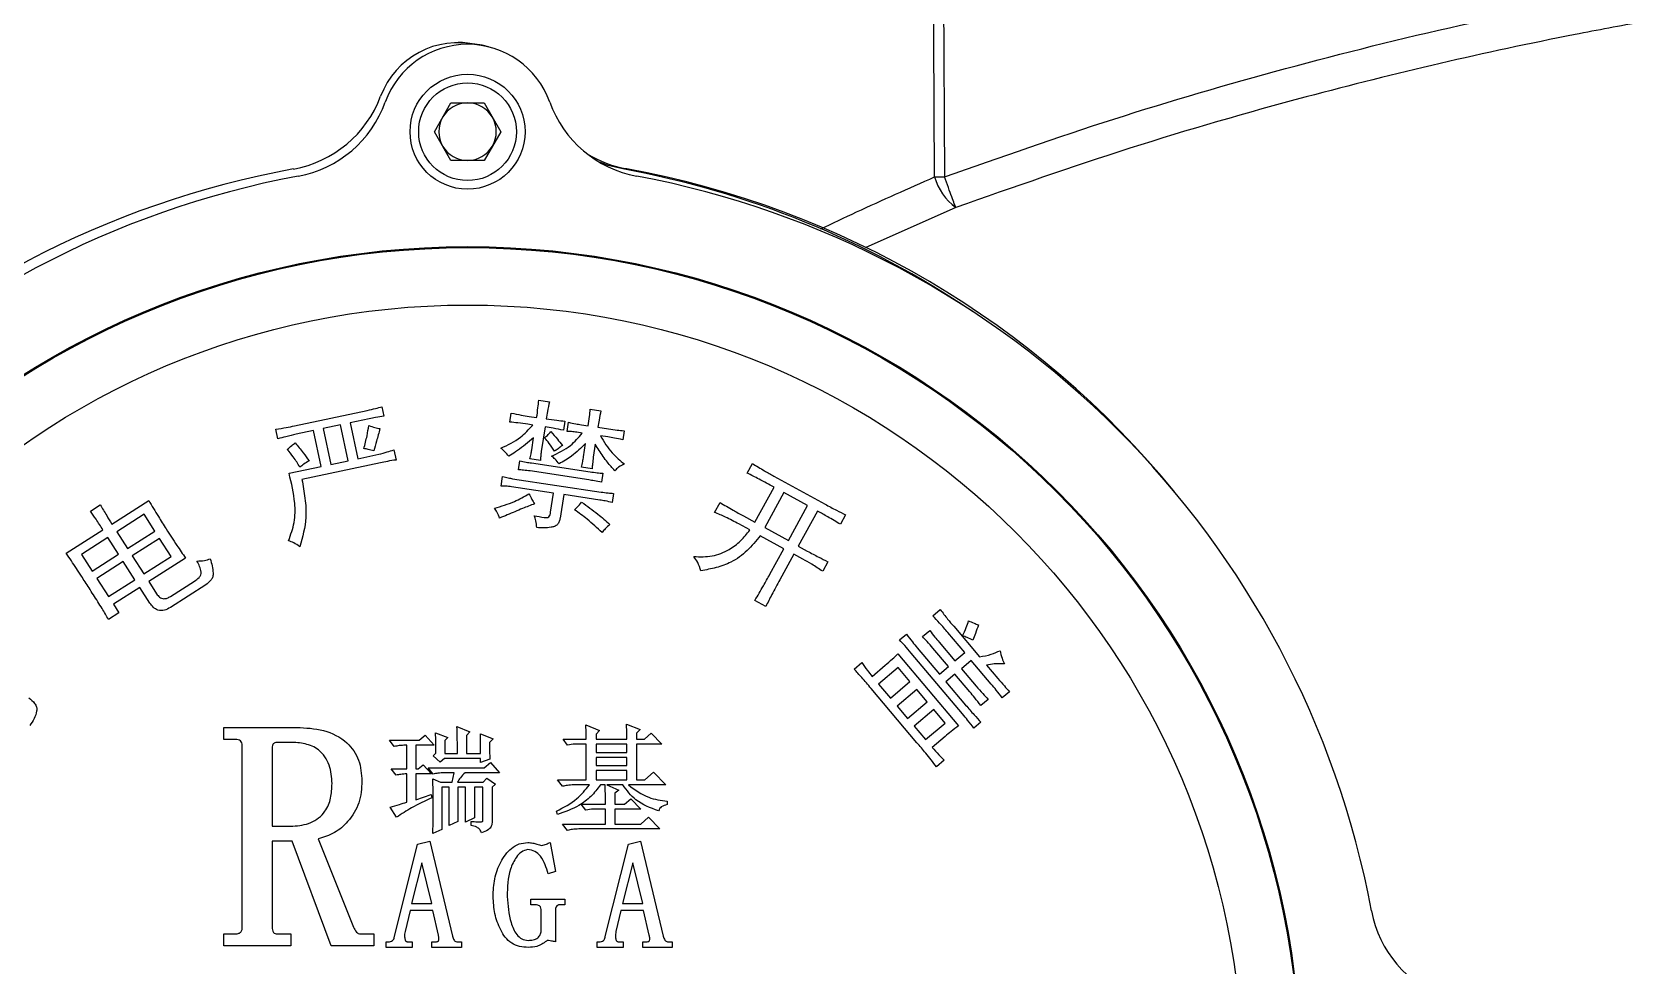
# Model space of a CAD drawing. Header units: millimetres. Extents: x 2055 to 5101, y 917 to 3070.
# Drawn here: x 4147.9 to 4288, y 2608.9 to 2690.1 of the extents above; entities that cross this region are included whole.
import ezdxf

# ---------------------------------------------------------------- set-up
doc = ezdxf.new("R2010")
doc.units = ezdxf.units.MM

msp = doc.modelspace()

# ---------------------------------------------------------------- linework, layer by layer
at = {"color": 7, "linetype": 'Continuous', "lineweight": 25}
for p, q in [((4226.866, 2756.157), (4227.243, 2677.503)), ((4185.312, 2689.183), (4184.942, 2689.183)), ((4182.872, 2681.437), (4184.316, 2683.937)), ((4184.316, 2683.937), (4187.202, 2683.937)), ((4187.202, 2683.937), (4188.646, 2681.437)), ((4184.316, 2678.937), (4182.872, 2681.437)), ((4188.646, 2681.437), (4187.202, 2678.937)), ((4187.202, 2678.937), (4184.316, 2678.937)), ((4199.624, 2678.192), (4199.254, 2678.192)), ((4226.386, 2677.503), (4227.243, 2677.503)), ((4228.227, 2674.842), (4220.339, 2671.346)), ((4191.95, 2658.071), (4192.877, 2657.931)), ((4170.702, 2655.85), (4177.039, 2657.198)), ((4177.196, 2656.464), (4175.543, 2656.112)), ((4178.316, 2657.515), (4178.491, 2656.689)), ((4189.434, 2656.176), (4189.554, 2656.964)), ((4191.122, 2656.678), (4191.772, 2656.581)), ((4194.234, 2656.255), (4194.114, 2655.467)), ((4196.433, 2657.298), (4197.36, 2657.158)), ((4169.26, 2654.727), (4169.085, 2655.554)), ((4172.374, 2655.438), (4170.86, 2655.116)), ((4173.038, 2652.315), (4172.374, 2655.438)), ((4174.717, 2655.935), (4173.201, 2655.613)), ((4173.201, 2655.613), (4173.864, 2652.49)), ((4175.38, 2652.813), (4174.717, 2655.935)), ((4175.543, 2656.112), (4176.207, 2652.989)), ((4191.505, 2654.821), (4190.637, 2654.096)), ((4191.434, 2655.921), (4191.016, 2655.983)), ((4191.344, 2653.753), (4191.505, 2654.821)), ((4192.499, 2655.76), (4192.177, 2653.627)), ((4194.433, 2655.372), (4194.553, 2656.16)), ((4195.738, 2655.223), (4195.274, 2655.292)), ((4195.658, 2655.945), (4196.259, 2655.853)), ((4197.095, 2655.727), (4198.022, 2655.588)), ((4197.963, 2654.885), (4197.313, 2654.984)), ((4199.373, 2655.431), (4199.254, 2654.642)), ((4176.207, 2652.989), (4178.044, 2653.379)), ((4179.354, 2653.754), (4179.539, 2652.88)), ((4195.852, 2653.166), (4196.029, 2654.325)), ((4196.871, 2654.244), (4196.701, 2653.131)), ((4170.238, 2651.721), (4173.038, 2652.315)), ((4178.2, 2652.645), (4171.357, 2651.191)), ((4173.864, 2652.49), (4175.38, 2652.813)), ((4190.181, 2652.033), (4190.301, 2652.821)), ((4192.106, 2652.833), (4191.179, 2652.974)), ((4191.314, 2652.62), (4196.412, 2651.849)), ((4196.594, 2652.105), (4195.667, 2652.246)), ((4210.09, 2651.743), (4210.543, 2652.566)), ((4188.686, 2650.6), (4188.812, 2651.435)), ((4189.685, 2651.255), (4197.381, 2650.09)), ((4196.306, 2651.154), (4191.209, 2651.925)), ((4197.531, 2651.728), (4197.412, 2650.939)), ((4212.414, 2651.483), (4216.858, 2649.039)), ((4154.832, 2647.312), (4158.026, 2649.354)), ((4193.243, 2650.005), (4189.58, 2650.56)), ((4192.99, 2648.337), (4193.243, 2650.005)), ((4194.123, 2649.874), (4193.815, 2647.834)), ((4197.275, 2649.395), (4194.123, 2649.874)), ((4198.453, 2649.976), (4198.334, 2649.188)), ((4207.247, 2648.322), (4207.722, 2649.187)), ((4210.744, 2647.471), (4212.417, 2650.518)), ((4213.282, 2650.043), (4211.608, 2646.997)), ((4215.339, 2648.911), (4213.282, 2650.043)), ((4152.949, 2648.439), (4153.815, 2648.991)), ((4157.627, 2648.155), (4155.262, 2646.642)), ((4158.559, 2646.696), (4157.627, 2648.155)), ((4209.756, 2648.014), (4210.744, 2647.471)), ((4213.665, 2645.865), (4215.339, 2648.911)), ((4216.203, 2648.437), (4214.53, 2645.39)), ((4218.65, 2648.109), (4218.198, 2647.286)), ((4150.852, 2644.767), (4154.044, 2646.808)), ((4155.262, 2646.642), (4156.194, 2645.183)), ((4156.194, 2645.183), (4158.559, 2646.696)), ((4210.317, 2646.794), (4209.371, 2647.314)), ((4211.608, 2646.997), (4213.665, 2645.865)), ((4154.474, 2646.138), (4152.188, 2644.675)), ((4155.406, 2644.679), (4154.474, 2646.138)), ((4158.963, 2646.065), (4156.598, 2644.552)), ((4159.971, 2644.488), (4158.963, 2646.065)), ((4213.28, 2645.165), (4211.224, 2646.297)), ((4212.059, 2642.944), (4213.28, 2645.165)), ((4214.53, 2645.39), (4215.311, 2644.961)), ((4152.188, 2644.675), (4153.12, 2643.216)), ((4153.12, 2643.216), (4155.406, 2644.679)), ((4155.809, 2644.048), (4153.524, 2642.586)), ((4156.818, 2642.471), (4155.809, 2644.048)), ((4156.598, 2644.552), (4157.606, 2642.975)), ((4157.606, 2642.975), (4159.971, 2644.488)), ((4161.229, 2644.346), (4158.036, 2642.305)), ((4214.145, 2644.69), (4212.923, 2642.469)), ((4214.926, 2644.261), (4214.145, 2644.69)), ((4217.104, 2644.028), (4216.652, 2643.205)), ((4153.524, 2642.586), (4154.532, 2641.009)), ((4154.532, 2641.009), (4156.818, 2642.471)), ((4158.036, 2642.305), (4158.715, 2641.241)), ((4159.919, 2641.012), (4162.007, 2642.346)), ((4157.248, 2641.801), (4154.962, 2640.338)), ((4158.13, 2640.421), (4157.248, 2641.801)), ((4162.988, 2642.029), (4159.913, 2640.063)), ((4155.44, 2639.59), (4154.534, 2639.011)), ((4154.962, 2640.338), (4155.44, 2639.59)), ((4211.698, 2640.142), (4210.752, 2640.662)), ((4226.24, 2639.327), (4226.879, 2639.867)), ((4225.329, 2637.523), (4225.968, 2638.064)), ((4228.045, 2638.417), (4230.296, 2635.754)), ((4223.326, 2637.23), (4223.929, 2637.74)), ((4226.774, 2637.04), (4228.155, 2635.406)), ((4229.007, 2636.126), (4227.538, 2637.866)), ((4219.384, 2634.69), (4220.058, 2635.26)), ((4223.19, 2636.019), (4228.473, 2629.767)), ((4228.823, 2630.795), (4224.35, 2636.088)), ((4224.883, 2636.539), (4226.805, 2634.265)), ((4227.586, 2634.926), (4226.237, 2636.523)), ((4228.155, 2635.406), (4229.007, 2636.126)), ((4229.579, 2635.451), (4228.726, 2634.73)), ((4231.32, 2633.39), (4229.579, 2635.451)), ((4220.947, 2634.063), (4222.083, 2635.024)), ((4223.223, 2634.829), (4221.518, 2633.387)), ((4224.244, 2633.621), (4223.223, 2634.829)), ((4226.805, 2634.265), (4227.586, 2634.926)), ((4228.158, 2634.25), (4227.377, 2633.59)), ((4229.447, 2632.723), (4228.158, 2634.25)), ((4228.726, 2634.73), (4230.016, 2633.203)), ((4230.896, 2635.043), (4231.889, 2633.87)), ((4224.852, 2628.289), (4220.858, 2633.014)), ((4221.518, 2633.387), (4222.539, 2632.179)), ((4222.539, 2632.179), (4224.244, 2633.621)), ((4224.843, 2632.91), (4223.138, 2631.469)), ((4225.744, 2631.845), (4224.843, 2632.91)), ((4227.377, 2633.59), (4229.087, 2631.566)), ((4232.913, 2632.729), (4232.273, 2632.188)), ((4223.138, 2631.469), (4224.039, 2630.403)), ((4224.039, 2630.403), (4225.744, 2631.845)), ((4226.313, 2631.171), (4224.608, 2629.729)), ((4227.306, 2629.998), (4226.313, 2631.171)), ((4231.041, 2632.06), (4230.402, 2631.519)), ((4164.548, 2629.621), (4170.92, 2629.621)), ((4164.548, 2628.58), (4164.548, 2629.621)), ((4184.837, 2629.703), (4185.959, 2629.234)), ((4196.05, 2629.855), (4197.251, 2629.344)), ((4199.584, 2629.895), (4200.784, 2629.426)), ((4224.608, 2629.729), (4225.601, 2628.556)), ((4225.601, 2628.556), (4227.306, 2629.998)), ((4230.412, 2630.067), (4229.809, 2629.558)), ((4165.455, 2628.58), (4164.548, 2628.58)), ((4170.347, 2628.32), (4169.192, 2628.32)), ((4178.961, 2628.503), (4181.557, 2628.503)), ((4179.389, 2627.955), (4178.961, 2628.503)), ((4181.557, 2628.503), (4182.071, 2628.941)), ((4182.071, 2628.941), (4182.862, 2628.073)), ((4182.971, 2629.138), (4184.053, 2628.747)), ((4184.053, 2628.747), (4183.775, 2628.472)), ((4183.775, 2628.472), (4183.775, 2627.352)), ((4185.959, 2629.234), (4185.68, 2628.929)), ((4185.68, 2628.929), (4185.68, 2627.352)), ((4186.901, 2627.352), (4186.901, 2629.059)), ((4186.901, 2629.059), (4187.983, 2628.626)), ((4187.983, 2628.626), (4187.666, 2628.313)), ((4194.446, 2628.09), (4194.064, 2628.599)), ((4194.064, 2628.599), (4196.09, 2628.599)), ((4194.939, 2628.169), (4194.446, 2628.09)), ((4196.09, 2628.169), (4194.939, 2628.169)), ((4196.09, 2625.051), (4196.09, 2628.169)), ((4197.251, 2629.344), (4196.934, 2629.039)), ((4196.934, 2629.039), (4196.934, 2628.599)), ((4196.934, 2628.599), (4199.623, 2628.599)), ((4196.934, 2628.169), (4196.934, 2627.448)), ((4199.623, 2628.169), (4196.934, 2628.169)), ((4199.623, 2627.448), (4199.623, 2628.169)), ((4200.784, 2629.426), (4200.467, 2629.117)), ((4200.467, 2629.117), (4200.467, 2628.599)), ((4200.467, 2628.599), (4201.148, 2628.599)), ((4202.651, 2628.169), (4200.467, 2628.169)), ((4200.467, 2628.169), (4200.467, 2625.051)), ((4201.148, 2628.599), (4201.737, 2629.116)), ((4201.737, 2629.116), (4202.651, 2628.169)), ((4227.306, 2628.844), (4226.169, 2627.882)), ((4166.166, 2612.28), (4166.166, 2627.962)), ((4168.769, 2627.726), (4168.769, 2621.032)), ((4180.469, 2628.073), (4180.367, 2628.073)), ((4180.469, 2626.01), (4180.469, 2628.073)), ((4182.862, 2628.073), (4181.274, 2628.073)), ((4181.274, 2628.073), (4181.274, 2626.01)), ((4182.772, 2627.141), (4183.01, 2627.381)), ((4183.382, 2626.605), (4182.772, 2627.141)), ((4183.77, 2626.922), (4183.382, 2626.605)), ((4186.901, 2626.922), (4183.77, 2626.922)), ((4183.775, 2627.352), (4184.877, 2627.352)), ((4185.68, 2627.352), (4186.901, 2627.352)), ((4186.901, 2626.564), (4186.901, 2626.922)), ((4187.706, 2626.862), (4186.901, 2626.564)), ((4196.934, 2627.448), (4199.623, 2627.448)), ((4196.934, 2627.018), (4196.934, 2626.298)), ((4199.623, 2627.018), (4196.934, 2627.018)), ((4199.623, 2626.298), (4199.623, 2627.018)), ((4227.231, 2626.77), (4226.557, 2626.2)), ((4179.548, 2625.462), (4179.119, 2626.01)), ((4179.119, 2626.01), (4180.469, 2626.01)), ((4180.469, 2623.124), (4180.469, 2625.58)), ((4181.274, 2626.01), (4181.478, 2626.01)), ((4182.624, 2625.58), (4181.274, 2625.58)), ((4181.274, 2625.58), (4181.274, 2623.31)), ((4181.478, 2626.01), (4181.912, 2626.368)), ((4181.912, 2626.368), (4182.624, 2625.58)), ((4182.763, 2625.557), (4182.336, 2626.106)), ((4182.336, 2626.106), (4187.195, 2626.106)), ((4184.599, 2625.676), (4183.742, 2625.676)), ((4184.417, 2624.859), (4184.599, 2625.676)), ((4188.539, 2625.676), (4185.54, 2625.676)), ((4187.195, 2626.106), (4187.753, 2626.582)), ((4187.753, 2626.582), (4188.539, 2625.676)), ((4196.934, 2626.298), (4199.623, 2626.298)), ((4196.934, 2625.868), (4196.934, 2625.051)), ((4199.623, 2625.868), (4196.934, 2625.868)), ((4199.623, 2625.051), (4199.623, 2625.868)), ((4201.187, 2625.051), (4201.936, 2625.725)), ((4201.936, 2625.725), (4203.008, 2624.621)), ((4182.772, 2623.914), (4182.733, 2625.136)), ((4182.733, 2625.136), (4183.412, 2624.859)), ((4183.412, 2624.859), (4184.417, 2624.859)), ((4184.163, 2624.429), (4183.536, 2624.429)), ((4183.536, 2624.429), (4183.536, 2620.749)), ((4184.163, 2621.094), (4184.163, 2624.429)), ((4184.886, 2624.859), (4187.11, 2624.859)), ((4185.592, 2624.429), (4184.927, 2624.429)), ((4184.927, 2624.429), (4184.927, 2621.439)), ((4185.592, 2621.371), (4185.592, 2624.429)), ((4187.101, 2624.429), (4186.356, 2624.429)), ((4186.356, 2624.429), (4186.356, 2621.762)), ((4187.101, 2621.544), (4187.101, 2624.429)), ((4187.11, 2624.859), (4187.441, 2625.216)), ((4187.441, 2625.216), (4188.183, 2624.684)), ((4188.183, 2624.684), (4187.904, 2624.428)), ((4187.904, 2624.428), (4187.904, 2621.454)), ((4194.016, 2624.501), (4193.588, 2625.051)), ((4193.588, 2625.051), (4196.09, 2625.051)), ((4196.367, 2624.621), (4194.995, 2624.621)), ((4196.934, 2625.051), (4199.623, 2625.051)), ((4197.72, 2624.621), (4197.311, 2624.621)), ((4199.262, 2624.621), (4197.872, 2624.621)), ((4197.872, 2624.621), (4198.919, 2624.164)), ((4198.919, 2624.164), (4198.561, 2623.894)), ((4203.008, 2624.621), (4199.752, 2624.621)), ((4200.467, 2625.051), (4201.187, 2625.051)), ((4179.581, 2621.809), (4179.04, 2622.678)), ((4181.274, 2623.31), (4182.585, 2623.787)), ((4182.585, 2623.787), (4182.663, 2623.502)), ((4182.772, 2621.424), (4182.772, 2623.914)), ((4196.035, 2622.432), (4195.653, 2622.941)), ((4195.653, 2622.941), (4197.758, 2622.941)), ((4198.561, 2623.894), (4198.561, 2622.941)), ((4198.561, 2622.941), (4199.401, 2622.941)), ((4199.401, 2622.941), (4199.951, 2623.418)), ((4199.951, 2623.418), (4200.825, 2622.511)), ((4203.128, 2623.207), (4203.128, 2622.906)), ((4182.733, 2620.402), (4182.772, 2621.424)), ((4184.927, 2621.439), (4184.163, 2621.094)), ((4186.356, 2621.762), (4185.592, 2621.371)), ((4186.068, 2621.102), (4186.068, 2621.439)), ((4193.577, 2622.039), (4193.509, 2622.345)), ((4194.452, 2620.667), (4194.025, 2621.215)), ((4194.025, 2621.215), (4197.758, 2621.215)), ((4196.528, 2622.511), (4196.035, 2622.432)), ((4197.758, 2622.511), (4196.528, 2622.511)), ((4197.758, 2621.215), (4197.758, 2622.511)), ((4200.825, 2622.511), (4198.561, 2622.511)), ((4198.561, 2622.511), (4198.561, 2621.215)), ((4198.561, 2621.215), (4200.831, 2621.215)), ((4200.831, 2621.215), (4201.499, 2621.812)), ((4201.499, 2621.812), (4202.492, 2620.785)), ((4168.769, 2621.032), (4170.558, 2621.032)), ((4172.779, 2619.938), (4175.845, 2612.256)), ((4183.536, 2620.749), (4182.733, 2620.402)), ((4202.492, 2620.785), (4195.431, 2620.785)), ((4170.493, 2619.731), (4168.769, 2619.731)), ((4168.769, 2619.731), (4168.769, 2612.26)), ((4173.897, 2610.621), (4170.493, 2619.731)), ((4179.401, 2611.443), (4181.405, 2619.455)), ((4181.405, 2619.455), (4182.474, 2619.731)), ((4182.474, 2619.731), (4184.445, 2611.457)), ((4192.934, 2619.607), (4193.406, 2617.093)), ((4197.744, 2611.443), (4199.747, 2619.455)), ((4199.747, 2619.455), (4200.817, 2619.731)), ((4200.817, 2619.731), (4202.787, 2611.457)), ((4181.796, 2617.842), (4180.893, 2614.306)), ((4182.659, 2614.306), (4181.796, 2617.842)), ((4193.406, 2617.093), (4192.774, 2616.895)), ((4200.138, 2617.842), (4199.235, 2614.306)), ((4201.001, 2614.306), (4200.138, 2617.842)), ((4180.893, 2614.306), (4182.659, 2614.306)), ((4191.254, 2614.183), (4191.254, 2614.676)), ((4191.254, 2614.676), (4194.223, 2614.676)), ((4191.684, 2614.183), (4191.254, 2614.183)), ((4194.223, 2614.183), (4193.72, 2614.183)), ((4194.223, 2614.676), (4194.223, 2614.183)), ((4199.235, 2614.306), (4201.001, 2614.306)), ((4180.76, 2613.69), (4180.324, 2611.861)), ((4182.734, 2613.69), (4180.76, 2613.69)), ((4183.221, 2611.549), (4182.734, 2613.69)), ((4192.173, 2611.931), (4192.173, 2613.682)), ((4193.406, 2613.728), (4193.406, 2610.977)), ((4199.102, 2613.69), (4198.667, 2611.861)), ((4201.077, 2613.69), (4199.102, 2613.69)), ((4201.564, 2611.549), (4201.077, 2613.69)), ((4164.548, 2610.621), (4164.548, 2611.662)), ((4164.548, 2611.662), (4165.455, 2611.662)), ((4169.216, 2611.662), (4170.384, 2611.662)), ((4170.384, 2611.662), (4170.384, 2610.621)), ((4176.451, 2611.662), (4177.618, 2611.662)), ((4177.618, 2611.662), (4177.618, 2610.621)), ((4170.384, 2610.621), (4164.548, 2610.621)), ((4177.618, 2610.621), (4173.897, 2610.621)), ((4178.687, 2610.484), (4178.687, 2610.977)), ((4178.687, 2610.977), (4178.962, 2610.977)), ((4180.945, 2610.484), (4178.687, 2610.484)), ((4180.546, 2610.977), (4180.945, 2610.977)), ((4180.945, 2610.977), (4180.945, 2610.484)), ((4182.657, 2610.484), (4182.657, 2610.977)), ((4182.657, 2610.977), (4182.985, 2610.977)), ((4185.221, 2610.484), (4182.657, 2610.484)), ((4184.822, 2610.977), (4185.221, 2610.977)), ((4185.221, 2610.977), (4185.221, 2610.484)), ((4197.029, 2610.484), (4197.029, 2610.977)), ((4197.029, 2610.977), (4197.305, 2610.977)), ((4199.287, 2610.484), (4197.029, 2610.484)), ((4198.888, 2610.977), (4199.287, 2610.977)), ((4199.287, 2610.977), (4199.287, 2610.484)), ((4201, 2610.484), (4201, 2610.977)), ((4201, 2610.977), (4201.327, 2610.977)), ((4203.564, 2610.484), (4201, 2610.484)), ((4203.165, 2610.977), (4203.564, 2610.977)), ((4203.564, 2610.977), (4203.564, 2610.484))]:
    msp.add_line(p, q, dxfattribs=at)
at = {"color": 7, "linetype": 'Continuous', "lineweight": 25, "flags": 128}
for points in [[(4226.386, 2677.503), (4226.357, 2683.5), (4226.24, 2707.485), (4226.001, 2756.157)], [(4187.581, 2688.816), (4187.039, 2688.972), (4185.312, 2689.183)], [(4199.254, 2678.192), (4198.004, 2678.504), (4197.264, 2678.772)]]:
    msp.add_lwpolyline(points, dxfattribs=at)
at = {"color": 7, "linetype": 'Continuous', "lineweight": 25}
for centre, radius in [((4185.759, 2681.437), 5), ((4185.759, 2681.437), 4.25), ((4185.759, 2598.937), 72.5), ((4185.759, 2598.937), 72.418), ((4185.759, 2598.937), 67.42)]:
    msp.add_circle(centre, radius, dxfattribs=at)
for centre, radius, start, end in [((4184.942, 2681.983), 7.2, 76.79291, 159.41516), ((4185.759, 2681.437), 7.6, 19.80619, 160.19381), ((4168.841, 2688.03), 10, 280.3071, 339.41472), ((4169.2, 2687.401), 10, 280.6021, 340.19381), ((4185.759, 2681.437), 2.5, 90, 150), ((4185.759, 2681.437), 2.5, 30, 90), ((4202.318, 2687.401), 10, 199.80619, 259.3979), ((4185.759, 2681.437), 2.5, 150, 210), ((4185.759, 2681.437), 2.5, 330, 30), ((4185.759, 2681.437), 2.5, 210, 270), ((4185.759, 2681.437), 2.5, 270, 330), ((4201.413, 2688.03), 9.999, 238.32212, 259.69341), ((4184.944, 2599.485), 79.998, 100.30733, 169.69513), ((4185.759, 2598.937), 80, 100.6021, 169.3979), ((4184.942, 2599.488), 79.995, 55.99561, 79.6934), ((4185.311, 2599.487), 79.996, 39.25552, 79.69324), ((4185.759, 2598.937), 80, 10.6021, 79.3979), ((4231.207, 2678.869), 5.01, 195.8129, 233.49808), ((4274.223, 2615.496), 10, 190.6021, 250.19381)]:
    msp.add_arc(centre, radius, start, end, dxfattribs=at)
for points, knots in [([(4227.244, 2677.504), (4232.138, 2679.226), (4241.926, 2682.671), (4256.914, 2687.026), (4272.09, 2690.834), (4282.355, 2692.815), (4287.488, 2693.806)], [0, 0, 0, 0, 0.24906391, 0.49812915, 0.74906425, 1, 1, 1, 1]), ([(4287.987, 2690.997), (4286.02, 2690.632), (4280.12, 2689.539), (4270.337, 2687.429), (4257.406, 2684.199), (4243.314, 2680.135), (4233.259, 2676.607), (4228.227, 2674.842)], [0, 0, 0, 0, 0.0968115, 0.2904543, 0.4843107, 0.7418988, 1, 1, 1, 1]), ([(4216.469, 2672.976), (4217.511, 2673.472), (4220.822, 2675.047), (4224.124, 2676.505), (4226.386, 2677.503)], [0, 0, 0, 0, 0.3147731, 1, 1, 1, 1]), ([(4191.772, 2656.581), (4191.812, 2656.858), (4191.885, 2657.354), (4191.93, 2657.852), (4191.95, 2658.071)], [0, 0, 0, 0, 0.5600137, 1, 1, 1, 1]), ([(4192.877, 2657.931), (4192.819, 2657.657), (4192.716, 2657.167), (4192.639, 2656.672), (4192.605, 2656.455)], [0, 0, 0, 0, 0.5599779, 1, 1, 1, 1]), ([(4177.039, 2657.198), (4177.278, 2657.252), (4177.707, 2657.347), (4178.13, 2657.464), (4178.316, 2657.515)], [0, 0, 0, 0, 0.55999831, 1, 1, 1, 1]), ([(4178.491, 2656.689), (4178.248, 2656.654), (4177.814, 2656.593), (4177.385, 2656.503), (4177.196, 2656.464)], [0, 0, 0, 0, 0.5599758, 1, 1, 1, 1]), ([(4189.554, 2656.964), (4189.845, 2656.905), (4190.366, 2656.8), (4190.891, 2656.715), (4191.122, 2656.678)], [0, 0, 0, 0, 0.5599955, 1, 1, 1, 1]), ([(4192.605, 2656.455), (4192.908, 2656.411), (4193.45, 2656.334), (4193.994, 2656.279), (4194.234, 2656.255)], [0, 0, 0, 0, 0.5599897, 1, 1, 1, 1]), ([(4196.259, 2655.853), (4196.3, 2656.122), (4196.373, 2656.602), (4196.415, 2657.086), (4196.433, 2657.298)], [0, 0, 0, 0, 0.5600298, 1, 1, 1, 1]), ([(4197.36, 2657.158), (4197.303, 2656.892), (4197.201, 2656.418), (4197.127, 2655.938), (4197.095, 2655.727)], [0, 0, 0, 0, 0.5599857, 1, 1, 1, 1]), ([(4169.085, 2655.554), (4169.388, 2655.603), (4169.929, 2655.691), (4170.466, 2655.801), (4170.702, 2655.85)], [0, 0, 0, 0, 0.5599894, 1, 1, 1, 1]), ([(4170.86, 2655.116), (4170.56, 2655.049), (4170.024, 2654.929), (4169.494, 2654.789), (4169.26, 2654.727)], [0, 0, 0, 0, 0.559993, 1, 1, 1, 1]), ([(4176.737, 2653.87), (4176.838, 2654.241), (4177.019, 2654.905), (4177.126, 2655.584), (4177.174, 2655.883)], [0, 0, 0, 0, 0.5600242, 1, 1, 1, 1]), ([(4177.174, 2655.883), (4177.35, 2655.813), (4177.664, 2655.689), (4177.998, 2655.634), (4178.144, 2655.609)], [0, 0, 0, 0, 0.5600845, 1, 1, 1, 1]), ([(4178.144, 2655.609), (4178.044, 2655.247), (4177.864, 2654.599), (4177.679, 2653.953), (4177.598, 2653.669)], [0, 0, 0, 0, 0.5599853, 1, 1, 1, 1]), ([(4188.667, 2653.921), (4189.258, 2654.193), (4190.316, 2654.679), (4191.092, 2655.541), (4191.434, 2655.921)], [0, 0, 0, 0, 0.5595214, 1, 1, 1, 1]), ([(4191.016, 2655.983), (4190.722, 2656.025), (4190.196, 2656.1), (4189.667, 2656.152), (4189.434, 2656.176)], [0, 0, 0, 0, 0.55999975, 1, 1, 1, 1]), ([(4192.453, 2654.819), (4192.568, 2654.906), (4192.773, 2655.062), (4192.936, 2655.263), (4193.007, 2655.351)], [0, 0, 0, 0, 0.56016888, 1, 1, 1, 1]), ([(4193.317, 2653.644), (4193.171, 2653.874), (4192.909, 2654.286), (4192.592, 2654.656), (4192.453, 2654.819)], [0, 0, 0, 0, 0.5599989, 1, 1, 1, 1]), ([(4194.114, 2655.467), (4193.814, 2655.528), (4193.278, 2655.637), (4192.737, 2655.722), (4192.499, 2655.76)], [0, 0, 0, 0, 0.5599864, 1, 1, 1, 1]), ([(4193.007, 2655.351), (4193.198, 2655.13), (4193.539, 2654.737), (4193.868, 2654.333), (4194.012, 2654.155)], [0, 0, 0, 0, 0.5599942, 1, 1, 1, 1]), ([(4193.063, 2653.209), (4193.642, 2653.483), (4194.675, 2653.972), (4195.413, 2654.841), (4195.738, 2655.223)], [0, 0, 0, 0, 0.5600574, 1, 1, 1, 1]), ([(4195.274, 2655.292), (4195.117, 2655.313), (4194.838, 2655.349), (4194.557, 2655.365), (4194.433, 2655.372)], [0, 0, 0, 0, 0.55997173, 1, 1, 1, 1]), ([(4194.553, 2656.16), (4194.758, 2656.113), (4195.124, 2656.03), (4195.495, 2655.971), (4195.658, 2655.945)], [0, 0, 0, 0, 0.5599797, 1, 1, 1, 1]), ([(4197.313, 2654.984), (4197.631, 2654.462), (4198.198, 2653.53), (4199.038, 2652.838), (4199.408, 2652.533)], [0, 0, 0, 0, 0.56007499, 1, 1, 1, 1]), ([(4199.254, 2654.642), (4199.014, 2654.694), (4198.586, 2654.786), (4198.153, 2654.855), (4197.963, 2654.885)], [0, 0, 0, 0, 0.5599806, 1, 1, 1, 1]), ([(4198.022, 2655.588), (4198.273, 2655.553), (4198.723, 2655.49), (4199.174, 2655.449), (4199.373, 2655.431)], [0, 0, 0, 0, 0.55998218, 1, 1, 1, 1]), ([(4170.083, 2653.799), (4170.21, 2653.909), (4170.437, 2654.107), (4170.672, 2654.295), (4170.775, 2654.377)], [0, 0, 0, 0, 0.55996805, 1, 1, 1, 1]), ([(4171.179, 2652.255), (4170.996, 2652.559), (4170.67, 2653.101), (4170.263, 2653.585), (4170.083, 2653.799)], [0, 0, 0, 0, 0.5598947, 1, 1, 1, 1]), ([(4170.775, 2654.377), (4171.01, 2654.093), (4171.429, 2653.585), (4171.806, 2653.045), (4171.972, 2652.808)], [0, 0, 0, 0, 0.5600485, 1, 1, 1, 1]), ([(4177.598, 2653.669), (4177.44, 2653.719), (4177.158, 2653.808), (4176.866, 2653.851), (4176.737, 2653.87)], [0, 0, 0, 0, 0.5597872, 1, 1, 1, 1]), ([(4178.044, 2653.379), (4178.289, 2653.446), (4178.728, 2653.564), (4179.162, 2653.696), (4179.354, 2653.754)], [0, 0, 0, 0, 0.560014, 1, 1, 1, 1]), ([(4189.363, 2653.201), (4189.238, 2653.339), (4189.013, 2653.587), (4188.773, 2653.819), (4188.667, 2653.921)], [0, 0, 0, 0, 0.5599825, 1, 1, 1, 1]), ([(4190.637, 2654.096), (4190.406, 2653.92), (4189.993, 2653.604), (4189.556, 2653.324), (4189.363, 2653.201)], [0, 0, 0, 0, 0.5599289, 1, 1, 1, 1]), ([(4191.179, 2652.974), (4191.218, 2653.117), (4191.286, 2653.374), (4191.326, 2653.637), (4191.344, 2653.753)], [0, 0, 0, 0, 0.5598085, 1, 1, 1, 1]), ([(4192.177, 2653.627), (4192.158, 2653.479), (4192.124, 2653.216), (4192.112, 2652.95), (4192.106, 2652.833)], [0, 0, 0, 0, 0.5599464, 1, 1, 1, 1]), ([(4194.012, 2654.155), (4193.887, 2654.053), (4193.664, 2653.871), (4193.423, 2653.713), (4193.317, 2653.644)], [0, 0, 0, 0, 0.55991482, 1, 1, 1, 1]), ([(4196.029, 2654.325), (4195.639, 2653.939), (4194.941, 2653.248), (4194.093, 2652.757), (4193.719, 2652.54)], [0, 0, 0, 0, 0.55964764, 1, 1, 1, 1]), ([(4198.562, 2651.951), (4198.346, 2652.192), (4197.99, 2652.589), (4197.556, 2653.191), (4197.207, 2653.713), (4196.983, 2654.067), (4196.871, 2654.244)], [0, 0, 0, 0, 0.33995851, 0.55995991, 0.77998867, 1, 1, 1, 1]), ([(4171.972, 2652.808), (4171.818, 2652.713), (4171.542, 2652.545), (4171.29, 2652.343), (4171.179, 2652.255)], [0, 0, 0, 0, 0.5602117, 1, 1, 1, 1]), ([(4179.539, 2652.88), (4179.288, 2652.844), (4178.839, 2652.78), (4178.395, 2652.686), (4178.2, 2652.645)], [0, 0, 0, 0, 0.5599089, 1, 1, 1, 1]), ([(4191.209, 2651.925), (4191.017, 2651.949), (4190.675, 2651.991), (4190.332, 2652.02), (4190.181, 2652.033)], [0, 0, 0, 0, 0.5599735, 1, 1, 1, 1]), ([(4190.301, 2652.821), (4190.489, 2652.778), (4190.824, 2652.7), (4191.165, 2652.645), (4191.314, 2652.62)], [0, 0, 0, 0, 0.560003, 1, 1, 1, 1]), ([(4193.719, 2652.54), (4193.615, 2652.683), (4193.429, 2652.939), (4193.174, 2653.127), (4193.063, 2653.209)], [0, 0, 0, 0, 0.55966, 1, 1, 1, 1]), ([(4195.667, 2652.246), (4195.707, 2652.416), (4195.779, 2652.721), (4195.83, 2653.03), (4195.852, 2653.166)], [0, 0, 0, 0, 0.5600181, 1, 1, 1, 1]), ([(4196.701, 2653.131), (4196.677, 2652.94), (4196.634, 2652.599), (4196.606, 2652.256), (4196.594, 2652.105)], [0, 0, 0, 0, 0.559987, 1, 1, 1, 1]), ([(4199.408, 2652.533), (4199.233, 2652.449), (4198.92, 2652.298), (4198.672, 2652.057), (4198.562, 2651.951)], [0, 0, 0, 0, 0.5605166, 1, 1, 1, 1]), ([(4210.543, 2652.566), (4210.889, 2652.359), (4211.508, 2651.99), (4212.137, 2651.638), (4212.414, 2651.483)], [0, 0, 0, 0, 0.5600034, 1, 1, 1, 1]), ([(4170.187, 2645.854), (4170.382, 2646.382), (4170.771, 2647.437), (4170.781, 2649.466), (4170.444, 2650.865), (4170.238, 2651.721)], [0, 0, 0, 0, 0.2799991, 0.559617, 1, 1, 1, 1]), ([(4171.357, 2651.191), (4171.451, 2650.645), (4171.639, 2649.555), (4171.801, 2647.564), (4171.403, 2646.184), (4171.16, 2645.341)], [0, 0, 0, 0, 0.2805563, 0.5609044, 1, 1, 1, 1]), ([(4189.58, 2650.56), (4189.413, 2650.579), (4189.116, 2650.613), (4188.817, 2650.604), (4188.686, 2650.6)], [0, 0, 0, 0, 0.5598979, 1, 1, 1, 1]), ([(4188.812, 2651.435), (4188.974, 2651.395), (4189.263, 2651.324), (4189.556, 2651.276), (4189.685, 2651.255)], [0, 0, 0, 0, 0.55997056, 1, 1, 1, 1]), ([(4197.412, 2650.939), (4197.206, 2650.983), (4196.839, 2651.062), (4196.469, 2651.126), (4196.306, 2651.154)], [0, 0, 0, 0, 0.56001473, 1, 1, 1, 1]), ([(4196.412, 2651.849), (4196.62, 2651.822), (4196.993, 2651.773), (4197.367, 2651.741), (4197.531, 2651.728)], [0, 0, 0, 0, 0.5599806, 1, 1, 1, 1]), ([(4212.417, 2650.518), (4211.986, 2650.752), (4211.216, 2651.17), (4210.434, 2651.568), (4210.09, 2651.743)], [0, 0, 0, 0, 0.5599997, 1, 1, 1, 1]), ([(4158.026, 2649.354), (4158.303, 2648.888), (4158.799, 2648.058), (4159.321, 2647.243), (4159.55, 2646.884)], [0, 0, 0, 0, 0.5599781, 1, 1, 1, 1]), ([(4188.114, 2648.695), (4188.7, 2648.862), (4189.748, 2649.159), (4190.688, 2649.708), (4191.101, 2649.95)], [0, 0, 0, 0, 0.5597075, 1, 1, 1, 1]), ([(4191.101, 2649.95), (4191.188, 2649.784), (4191.343, 2649.488), (4191.511, 2649.199), (4191.585, 2649.071)], [0, 0, 0, 0, 0.5599884, 1, 1, 1, 1]), ([(4195.06, 2648.545), (4195.182, 2648.664), (4195.4, 2648.876), (4195.596, 2649.108), (4195.682, 2649.21)], [0, 0, 0, 0, 0.5600418, 1, 1, 1, 1]), ([(4195.682, 2649.21), (4196.162, 2648.874), (4197.017, 2648.274), (4197.797, 2647.579), (4198.139, 2647.273)], [0, 0, 0, 0, 0.5600623, 1, 1, 1, 1]), ([(4198.334, 2649.188), (4198.137, 2649.233), (4197.786, 2649.313), (4197.431, 2649.37), (4197.275, 2649.395)], [0, 0, 0, 0, 0.5599773, 1, 1, 1, 1]), ([(4197.381, 2650.09), (4197.58, 2650.064), (4197.937, 2650.016), (4198.295, 2649.988), (4198.453, 2649.976)], [0, 0, 0, 0, 0.5599763, 1, 1, 1, 1]), ([(4207.722, 2649.187), (4208.099, 2648.963), (4208.771, 2648.563), (4209.455, 2648.181), (4209.756, 2648.014)], [0, 0, 0, 0, 0.559995, 1, 1, 1, 1]), ([(4154.044, 2646.808), (4153.846, 2647.117), (4153.493, 2647.668), (4153.115, 2648.203), (4152.949, 2648.439)], [0, 0, 0, 0, 0.5600165, 1, 1, 1, 1]), ([(4153.815, 2648.991), (4153.998, 2648.674), (4154.324, 2648.106), (4154.677, 2647.555), (4154.832, 2647.312)], [0, 0, 0, 0, 0.5599632, 1, 1, 1, 1]), ([(4188.551, 2647.824), (4188.482, 2647.993), (4188.359, 2648.295), (4188.189, 2648.573), (4188.114, 2648.695)], [0, 0, 0, 0, 0.5599499, 1, 1, 1, 1]), ([(4191.585, 2649.071), (4191.237, 2648.939), (4190.665, 2648.72), (4189.883, 2648.38), (4189.216, 2648.103), (4188.772, 2647.917), (4188.551, 2647.824)], [0, 0, 0, 0, 0.3399813, 0.5599883, 0.7799939, 1, 1, 1, 1]), ([(4191.569, 2648.03), (4191.854, 2647.98), (4192.21, 2647.917), (4192.633, 2647.856), (4192.863, 2647.912), (4192.951, 2648.127), (4192.977, 2648.267), (4192.99, 2648.337)], [0, 0, 0, 0, 0.5019435, 0.6274199, 0.7496847, 0.8745003, 1, 1, 1, 1]), ([(4191.792, 2647.001), (4191.765, 2647.196), (4191.715, 2647.545), (4191.614, 2647.882), (4191.569, 2648.03)], [0, 0, 0, 0, 0.5599733, 1, 1, 1, 1]), ([(4193.815, 2647.834), (4193.793, 2647.734), (4193.751, 2647.532), (4193.591, 2647.26), (4193.328, 2647.082), (4192.719, 2646.96), (4192.204, 2646.983), (4191.792, 2647.001)], [0, 0, 0, 0, 0.1251077, 0.2499091, 0.3745277, 0.4995946, 1, 1, 1, 1]), ([(4197.464, 2646.569), (4197.04, 2646.968), (4196.283, 2647.681), (4195.434, 2648.281), (4195.06, 2648.545)], [0, 0, 0, 0, 0.55974457, 1, 1, 1, 1]), ([(4209.371, 2647.314), (4208.983, 2647.52), (4208.291, 2647.889), (4207.566, 2648.19), (4207.247, 2648.322)], [0, 0, 0, 0, 0.5599898, 1, 1, 1, 1]), ([(4218.198, 2647.286), (4217.829, 2647.507), (4217.17, 2647.901), (4216.499, 2648.273), (4216.203, 2648.437)], [0, 0, 0, 0, 0.5599937, 1, 1, 1, 1]), ([(4216.858, 2649.039), (4217.19, 2648.86), (4217.782, 2648.541), (4218.385, 2648.241), (4218.65, 2648.109)], [0, 0, 0, 0, 0.5599966, 1, 1, 1, 1]), ([(4159.55, 2646.884), (4159.857, 2646.406), (4160.404, 2645.551), (4160.977, 2644.714), (4161.229, 2644.346)], [0, 0, 0, 0, 0.5600113, 1, 1, 1, 1]), ([(4198.139, 2647.273), (4198.001, 2647.153), (4197.753, 2646.94), (4197.552, 2646.683), (4197.464, 2646.569)], [0, 0, 0, 0, 0.5600583, 1, 1, 1, 1]), ([(4205.457, 2644.484), (4205.989, 2644.466), (4207.052, 2644.429), (4208.442, 2645.006), (4209.551, 2645.807), (4210.062, 2646.465), (4210.317, 2646.794)], [0, 0, 0, 0, 0.2797566, 0.5595632, 0.7799118, 1, 1, 1, 1]), ([(4171.16, 2645.341), (4170.991, 2645.462), (4170.689, 2645.678), (4170.341, 2645.8), (4170.187, 2645.854)], [0, 0, 0, 0, 0.5607282, 1, 1, 1, 1]), ([(4211.224, 2646.297), (4210.859, 2645.848), (4210.13, 2644.951), (4208.811, 2643.983), (4207.397, 2643.495), (4206.506, 2643.326), (4206.06, 2643.242)], [0, 0, 0, 0, 0.2802138, 0.559818, 0.7797198, 1, 1, 1, 1]), ([(4152.833, 2641.756), (4152.612, 2642.1), (4152.25, 2642.667), (4151.738, 2643.452), (4151.304, 2644.115), (4151.003, 2644.55), (4150.852, 2644.767)], [0, 0, 0, 0, 0.3400038, 0.5600061, 0.7800077, 1, 1, 1, 1]), ([(4162.007, 2642.346), (4162.147, 2642.444), (4162.357, 2642.59), (4162.576, 2642.869), (4162.596, 2643.401), (4162.389, 2643.785), (4162.224, 2644.093)], [0, 0, 0, 0, 0.2503782, 0.3753838, 0.499124, 1, 1, 1, 1]), ([(4162.224, 2644.093), (4162.446, 2644.098), (4162.841, 2644.108), (4163.218, 2644.229), (4163.383, 2644.282)], [0, 0, 0, 0, 0.5598302, 1, 1, 1, 1]), ([(4163.383, 2644.282), (4163.499, 2643.874), (4163.643, 2643.365), (4163.621, 2642.724), (4163.421, 2642.339), (4163.161, 2642.153), (4162.988, 2642.029)], [0, 0, 0, 0, 0.500786, 0.6257863, 0.7505244, 1, 1, 1, 1]), ([(4206.06, 2643.242), (4205.977, 2643.488), (4205.83, 2643.929), (4205.571, 2644.314), (4205.457, 2644.484)], [0, 0, 0, 0, 0.5595472, 1, 1, 1, 1]), ([(4216.652, 2643.205), (4216.336, 2643.412), (4215.772, 2643.782), (4215.185, 2644.114), (4214.926, 2644.261)], [0, 0, 0, 0, 0.5599952, 1, 1, 1, 1]), ([(4215.311, 2644.961), (4215.643, 2644.781), (4216.236, 2644.461), (4216.839, 2644.161), (4217.104, 2644.028)], [0, 0, 0, 0, 0.5599959, 1, 1, 1, 1]), ([(4210.752, 2640.662), (4211.001, 2641.085), (4211.444, 2641.841), (4211.871, 2642.607), (4212.059, 2642.944)], [0, 0, 0, 0, 0.5599996, 1, 1, 1, 1]), ([(4212.923, 2642.469), (4212.69, 2642.037), (4212.273, 2641.266), (4211.874, 2640.485), (4211.698, 2640.142)], [0, 0, 0, 0, 0.55999742, 1, 1, 1, 1]), ([(4154.534, 2639.011), (4154.349, 2639.327), (4154.044, 2639.847), (4153.596, 2640.557), (4153.215, 2641.157), (4152.96, 2641.556), (4152.833, 2641.756)], [0, 0, 0, 0, 0.3399548, 0.559969, 0.7799847, 1, 1, 1, 1]), ([(4158.715, 2641.241), (4158.793, 2641.134), (4158.948, 2640.92), (4159.315, 2640.788), (4159.652, 2640.856), (4159.83, 2640.96), (4159.919, 2641.012)], [0, 0, 0, 0, 0.2804331, 0.5584638, 0.778886, 1, 1, 1, 1]), ([(4159.913, 2640.063), (4159.745, 2639.96), (4159.411, 2639.755), (4158.833, 2639.771), (4158.408, 2640.056), (4158.222, 2640.299), (4158.13, 2640.421)], [0, 0, 0, 0, 0.2807581, 0.5585557, 0.7788183, 1, 1, 1, 1]), ([(4226.879, 2639.867), (4227.092, 2639.592), (4227.471, 2639.101), (4227.87, 2638.626), (4228.045, 2638.417)], [0, 0, 0, 0, 0.5599979, 1, 1, 1, 1]), ([(4225.968, 2638.064), (4226.115, 2637.869), (4226.376, 2637.523), (4226.652, 2637.187), (4226.774, 2637.04)], [0, 0, 0, 0, 0.5600043, 1, 1, 1, 1]), ([(4227.538, 2637.866), (4227.301, 2638.144), (4226.879, 2638.64), (4226.435, 2639.117), (4226.24, 2639.327)], [0, 0, 0, 0, 0.5600062, 1, 1, 1, 1]), ([(4228.801, 2637.594), (4228.925, 2637.829), (4229.146, 2638.248), (4229.28, 2638.702), (4229.34, 2638.902)], [0, 0, 0, 0, 0.5599288, 1, 1, 1, 1]), ([(4229.34, 2638.902), (4229.498, 2638.828), (4229.78, 2638.695), (4230.071, 2638.583), (4230.199, 2638.533)], [0, 0, 0, 0, 0.5600131, 1, 1, 1, 1]), ([(4230.199, 2638.533), (4230.113, 2638.287), (4229.958, 2637.848), (4229.797, 2637.412), (4229.726, 2637.22)], [0, 0, 0, 0, 0.56000068, 1, 1, 1, 1]), ([(4224.35, 2636.088), (4224.163, 2636.306), (4223.83, 2636.694), (4223.48, 2637.066), (4223.326, 2637.23)], [0, 0, 0, 0, 0.5599882, 1, 1, 1, 1]), ([(4223.929, 2637.74), (4224.102, 2637.511), (4224.411, 2637.104), (4224.739, 2636.711), (4224.883, 2636.539)], [0, 0, 0, 0, 0.5599861, 1, 1, 1, 1]), ([(4226.237, 2636.523), (4226.071, 2636.713), (4225.775, 2637.053), (4225.465, 2637.379), (4225.329, 2637.523)], [0, 0, 0, 0, 0.5599925, 1, 1, 1, 1]), ([(4229.726, 2637.22), (4229.555, 2637.293), (4229.249, 2637.424), (4228.938, 2637.542), (4228.801, 2637.594)], [0, 0, 0, 0, 0.5599904, 1, 1, 1, 1]), ([(4220.058, 2635.26), (4220.214, 2635.029), (4220.492, 2634.617), (4220.808, 2634.232), (4220.947, 2634.063)], [0, 0, 0, 0, 0.5599432, 1, 1, 1, 1]), ([(4222.083, 2635.024), (4222.294, 2635.205), (4222.671, 2635.529), (4223.032, 2635.869), (4223.19, 2636.019)], [0, 0, 0, 0, 0.559995, 1, 1, 1, 1]), ([(4230.296, 2635.754), (4230.642, 2635.819), (4231.26, 2635.936), (4231.836, 2636.186), (4232.09, 2636.296)], [0, 0, 0, 0, 0.5595792, 1, 1, 1, 1]), ([(4232.09, 2636.296), (4232.134, 2636.073), (4232.212, 2635.674), (4232.381, 2635.305), (4232.455, 2635.142)], [0, 0, 0, 0, 0.5596888, 1, 1, 1, 1]), ([(4220.858, 2633.014), (4220.588, 2633.332), (4220.107, 2633.899), (4219.605, 2634.448), (4219.384, 2634.69)], [0, 0, 0, 0, 0.5599985, 1, 1, 1, 1]), ([(4232.455, 2635.142), (4232.163, 2635.152), (4231.639, 2635.169), (4231.123, 2635.082), (4230.896, 2635.043)], [0, 0, 0, 0, 0.5589371, 1, 1, 1, 1]), ([(4231.889, 2633.87), (4232.075, 2633.653), (4232.408, 2633.265), (4232.759, 2632.892), (4232.913, 2632.729)], [0, 0, 0, 0, 0.5599848, 1, 1, 1, 1]), ([(4230.402, 2631.519), (4230.228, 2631.748), (4229.918, 2632.155), (4229.591, 2632.55), (4229.447, 2632.723)], [0, 0, 0, 0, 0.5599956, 1, 1, 1, 1]), ([(4230.016, 2633.203), (4230.203, 2632.987), (4230.539, 2632.599), (4230.888, 2632.225), (4231.041, 2632.06)], [0, 0, 0, 0, 0.5599967, 1, 1, 1, 1]), ([(4232.273, 2632.188), (4232.101, 2632.416), (4231.792, 2632.824), (4231.464, 2633.218), (4231.32, 2633.39)], [0, 0, 0, 0, 0.55998737, 1, 1, 1, 1]), ([(4147.604, 2632.194), (4147.783, 2632.043), (4148.053, 2631.818), (4148.302, 2631.404), (4148.283, 2630.679), (4147.948, 2630.181), (4147.68, 2629.782)], [0, 0, 0, 0, 0.2504432, 0.3755386, 0.4997875, 1, 1, 1, 1]), ([(4229.087, 2631.566), (4229.33, 2631.283), (4229.765, 2630.777), (4230.215, 2630.284), (4230.412, 2630.067)], [0, 0, 0, 0, 0.5599969, 1, 1, 1, 1]), ([(4170.92, 2629.621), (4171.699, 2629.583), (4173.251, 2629.506), (4175.264, 2628.516), (4176.443, 2626.802), (4176.532, 2625.575), (4176.577, 2624.961)], [0, 0, 0, 0, 0.2810392, 0.5602761, 0.7796325, 1, 1, 1, 1]), ([(4184.877, 2627.352), (4184.877, 2627.791), (4184.875, 2628.575), (4184.849, 2629.359), (4184.837, 2629.703)], [0, 0, 0, 0, 0.5600057, 1, 1, 1, 1]), ([(4196.09, 2628.599), (4196.087, 2628.834), (4196.081, 2629.252), (4196.059, 2629.671), (4196.05, 2629.855)], [0, 0, 0, 0, 0.5599956, 1, 1, 1, 1]), ([(4199.623, 2628.599), (4199.621, 2628.841), (4199.617, 2629.273), (4199.594, 2629.705), (4199.584, 2629.895)], [0, 0, 0, 0, 0.55998869, 1, 1, 1, 1]), ([(4228.473, 2629.767), (4228.252, 2629.599), (4227.857, 2629.299), (4227.474, 2628.983), (4227.306, 2628.844)], [0, 0, 0, 0, 0.5599989, 1, 1, 1, 1]), ([(4229.809, 2629.558), (4229.628, 2629.791), (4229.304, 2630.207), (4228.97, 2630.615), (4228.823, 2630.795)], [0, 0, 0, 0, 0.5600092, 1, 1, 1, 1]), ([(4166.166, 2627.962), (4166.164, 2628.03), (4166.159, 2628.168), (4166.095, 2628.37), (4165.865, 2628.584), (4165.624, 2628.582), (4165.455, 2628.58)], [0, 0, 0, 0, 0.1859236, 0.3761413, 0.5613875, 1, 1, 1, 1]), ([(4169.192, 2628.32), (4169.122, 2628.312), (4169.016, 2628.3), (4168.898, 2628.221), (4168.767, 2628.054), (4168.768, 2627.872), (4168.769, 2627.726)], [0, 0, 0, 0, 0.2501997, 0.3760768, 0.5013562, 1, 1, 1, 1]), ([(4173.974, 2624.729), (4173.94, 2625.277), (4173.87, 2626.368), (4172.966, 2627.708), (4171.633, 2628.264), (4170.776, 2628.301), (4170.347, 2628.32)], [0, 0, 0, 0, 0.2805488, 0.55879878, 0.77890095, 1, 1, 1, 1]), ([(4183.01, 2627.381), (4183.01, 2627.709), (4183.008, 2628.295), (4182.983, 2628.881), (4182.971, 2629.138)], [0, 0, 0, 0, 0.55999982, 1, 1, 1, 1]), ([(4187.666, 2628.313), (4187.666, 2628.042), (4187.666, 2627.558), (4187.694, 2627.075), (4187.706, 2626.862)], [0, 0, 0, 0, 0.5600287, 1, 1, 1, 1]), ([(4226.557, 2626.2), (4226.244, 2626.594), (4225.686, 2627.299), (4225.107, 2627.987), (4224.852, 2628.289)], [0, 0, 0, 0, 0.5599889, 1, 1, 1, 1]), ([(4180.367, 2628.073), (4180.183, 2628.066), (4179.853, 2628.054), (4179.531, 2627.985), (4179.389, 2627.955)], [0, 0, 0, 0, 0.5599398, 1, 1, 1, 1]), ([(4226.169, 2627.882), (4226.357, 2627.664), (4226.692, 2627.275), (4227.066, 2626.924), (4227.231, 2626.77)], [0, 0, 0, 0, 0.56003177, 1, 1, 1, 1]), ([(4180.469, 2625.58), (4180.296, 2625.571), (4179.985, 2625.556), (4179.682, 2625.49), (4179.548, 2625.462)], [0, 0, 0, 0, 0.559951, 1, 1, 1, 1]), ([(4183.742, 2625.676), (4183.557, 2625.669), (4183.227, 2625.657), (4182.905, 2625.588), (4182.763, 2625.557)], [0, 0, 0, 0, 0.5599418, 1, 1, 1, 1]), ([(4185.54, 2625.676), (4185.398, 2625.539), (4185.146, 2625.294), (4184.966, 2624.992), (4184.886, 2624.859)], [0, 0, 0, 0, 0.559329, 1, 1, 1, 1]), ([(4170.558, 2621.032), (4171.093, 2621.086), (4172.161, 2621.193), (4173.403, 2622.166), (4173.916, 2623.471), (4173.955, 2624.309), (4173.974, 2624.729)], [0, 0, 0, 0, 0.279886, 0.5587107, 0.7788981, 1, 1, 1, 1]), ([(4176.577, 2624.961), (4176.537, 2624.316), (4176.456, 2623.029), (4175.481, 2621.48), (4174.231, 2620.375), (4173.262, 2620.083), (4172.779, 2619.938)], [0, 0, 0, 0, 0.2803628, 0.5596047, 0.780272, 1, 1, 1, 1]), ([(4193.509, 2622.345), (4194.127, 2622.667), (4195.231, 2623.241), (4196.02, 2624.199), (4196.367, 2624.621)], [0, 0, 0, 0, 0.55992357, 1, 1, 1, 1]), ([(4197.311, 2624.621), (4197.051, 2624.274), (4196.531, 2623.578), (4195.267, 2622.651), (4194.218, 2622.272), (4193.577, 2622.039)], [0, 0, 0, 0, 0.279968, 0.5602289, 1, 1, 1, 1]), ([(4194.995, 2624.621), (4194.81, 2624.614), (4194.481, 2624.602), (4194.158, 2624.532), (4194.016, 2624.501)], [0, 0, 0, 0, 0.5599035, 1, 1, 1, 1]), ([(4197.758, 2622.941), (4197.756, 2623.255), (4197.752, 2623.815), (4197.73, 2624.375), (4197.72, 2624.621)], [0, 0, 0, 0, 0.5599983, 1, 1, 1, 1]), ([(4202.378, 2622.357), (4201.672, 2622.618), (4200.412, 2623.084), (4199.613, 2624.152), (4199.262, 2624.621)], [0, 0, 0, 0, 0.561095, 1, 1, 1, 1]), ([(4199.752, 2624.621), (4200.317, 2624.2), (4201.331, 2623.445), (4202.577, 2623.28), (4203.128, 2623.207)], [0, 0, 0, 0, 0.5581866, 1, 1, 1, 1]), ([(4179.04, 2622.678), (4179.308, 2622.758), (4179.786, 2622.9), (4180.261, 2623.056), (4180.469, 2623.124)], [0, 0, 0, 0, 0.5599998, 1, 1, 1, 1]), ([(4182.663, 2623.502), (4182.066, 2623.223), (4181.001, 2622.727), (4180.015, 2622.089), (4179.581, 2621.809)], [0, 0, 0, 0, 0.56035, 1, 1, 1, 1]), ([(4203.128, 2622.906), (4202.946, 2622.86), (4202.694, 2622.798), (4202.45, 2622.563), (4202.402, 2622.426), (4202.378, 2622.357)], [0, 0, 0, 0, 0.559369, 0.7797892, 1, 1, 1, 1]), ([(4186.068, 2621.439), (4186.255, 2621.429), (4186.535, 2621.413), (4186.853, 2621.394), (4187.012, 2621.402), (4187.068, 2621.446), (4187.088, 2621.475), (4187.1, 2621.508), (4187.101, 2621.532), (4187.101, 2621.544)], [0, 0, 0, 0, 0.5000777, 0.7500873, 0.8742849, 0.9054932, 0.9370082, 0.9686615, 1, 1, 1, 1]), ([(4187.904, 2621.454), (4187.894, 2621.311), (4187.874, 2621.025), (4187.512, 2620.635), (4187.171, 2620.515), (4186.961, 2620.441)], [0, 0, 0, 0, 0.2793216, 0.5590823, 1, 1, 1, 1]), ([(4186.961, 2620.441), (4186.925, 2620.546), (4186.851, 2620.758), (4186.51, 2620.99), (4186.236, 2621.059), (4186.068, 2621.102)], [0, 0, 0, 0, 0.2786429, 0.5587413, 1, 1, 1, 1]), ([(4195.431, 2620.785), (4195.246, 2620.779), (4194.917, 2620.766), (4194.594, 2620.697), (4194.452, 2620.667)], [0, 0, 0, 0, 0.5599418, 1, 1, 1, 1]), ([(4187.981, 2614.919), (4188.008, 2615.432), (4188.061, 2616.46), (4188.584, 2617.921), (4189.336, 2618.994), (4190.236, 2619.537), (4190.75, 2619.584), (4191.008, 2619.607)], [0, 0, 0, 0, 0.2505024, 0.5007636, 0.7500919, 0.8750577, 1, 1, 1, 1]), ([(4190.986, 2618.991), (4190.793, 2618.937), (4190.404, 2618.828), (4189.887, 2618.193), (4189.253, 2616.942), (4189.23, 2615.728), (4189.214, 2614.919)], [0, 0, 0, 0, 0.12350256, 0.24886726, 0.49893837, 1, 1, 1, 1]), ([(4192.774, 2616.895), (4192.691, 2617.16), (4192.524, 2617.689), (4192.181, 2618.383), (4191.644, 2618.9), (4191.205, 2618.961), (4190.986, 2618.991)], [0, 0, 0, 0, 0.2811429, 0.5617338, 0.7812083, 1, 1, 1, 1]), ([(4191.008, 2619.607), (4191.154, 2619.598), (4191.416, 2619.581), (4191.667, 2619.51), (4191.778, 2619.478)], [0, 0, 0, 0, 0.5597281, 1, 1, 1, 1]), ([(4191.778, 2619.478), (4191.857, 2619.451), (4191.998, 2619.402), (4192.144, 2619.374), (4192.208, 2619.361)], [0, 0, 0, 0, 0.5604874, 1, 1, 1, 1]), ([(4192.208, 2619.361), (4192.347, 2619.396), (4192.596, 2619.458), (4192.83, 2619.562), (4192.934, 2619.607)], [0, 0, 0, 0, 0.5582717, 1, 1, 1, 1]), ([(4191.037, 2610.484), (4190.785, 2610.499), (4190.282, 2610.528), (4189.578, 2610.834), (4189.012, 2611.348), (4188.503, 2612.218), (4188.07, 2613.412), (4188.011, 2614.416), (4187.981, 2614.919)], [0, 0, 0, 0, 0.1250376, 0.2498737, 0.3747684, 0.4998504, 0.7498885, 1, 1, 1, 1]), ([(4189.214, 2614.919), (4189.274, 2614.15), (4189.364, 2612.999), (4189.871, 2611.73), (4190.453, 2611.176), (4190.841, 2611.126), (4191.035, 2611.1)], [0, 0, 0, 0, 0.5005292, 0.7505124, 0.8753895, 1, 1, 1, 1]), ([(4192.173, 2613.682), (4192.17, 2613.758), (4192.164, 2613.908), (4192.047, 2614.1), (4191.861, 2614.174), (4191.743, 2614.18), (4191.684, 2614.183)], [0, 0, 0, 0, 0.28103385, 0.55908278, 0.77908307, 1, 1, 1, 1]), ([(4193.72, 2614.183), (4193.694, 2614.18), (4193.642, 2614.176), (4193.548, 2614.13), (4193.454, 2614.034), (4193.411, 2613.882), (4193.408, 2613.779), (4193.406, 2613.728)], [0, 0, 0, 0, 0.12588157, 0.25122157, 0.50047114, 0.74993425, 1, 1, 1, 1]), ([(4165.455, 2611.662), (4165.571, 2611.667), (4165.733, 2611.673), (4165.935, 2611.729), (4166.08, 2611.831), (4166.16, 2612.037), (4166.164, 2612.199), (4166.166, 2612.28)], [0, 0, 0, 0, 0.3138295, 0.4373465, 0.5603309, 0.7793924, 1, 1, 1, 1]), ([(4168.769, 2612.26), (4168.771, 2612.18), (4168.776, 2612.022), (4168.837, 2611.792), (4169.028, 2611.682), (4169.153, 2611.669), (4169.216, 2611.662)], [0, 0, 0, 0, 0.28095, 0.5593913, 0.7788725, 1, 1, 1, 1]), ([(4175.845, 2612.256), (4175.918, 2612.104), (4176.018, 2611.892), (4176.251, 2611.686), (4176.384, 2611.67), (4176.451, 2611.662)], [0, 0, 0, 0, 0.5609872, 0.7794917, 1, 1, 1, 1]), ([(4178.962, 2610.977), (4179.029, 2610.985), (4179.163, 2610.999), (4179.35, 2611.169), (4179.382, 2611.339), (4179.401, 2611.443)], [0, 0, 0, 0, 0.2812186, 0.5598675, 1, 1, 1, 1]), ([(4180.324, 2611.861), (4180.311, 2611.79), (4180.288, 2611.664), (4180.282, 2611.535), (4180.28, 2611.478)], [0, 0, 0, 0, 0.5599456, 1, 1, 1, 1]), ([(4180.28, 2611.478), (4180.285, 2611.372), (4180.292, 2611.238), (4180.345, 2611.088), (4180.394, 2611.022), (4180.466, 2610.983), (4180.519, 2610.979), (4180.546, 2610.977)], [0, 0, 0, 0, 0.4996843, 0.625257, 0.7499243, 0.8748814, 1, 1, 1, 1]), ([(4183.27, 2611.218), (4183.268, 2611.281), (4183.265, 2611.393), (4183.235, 2611.502), (4183.221, 2611.549)], [0, 0, 0, 0, 0.5597532, 1, 1, 1, 1]), ([(4184.445, 2611.457), (4184.481, 2611.341), (4184.532, 2611.179), (4184.681, 2611.011), (4184.775, 2610.988), (4184.822, 2610.977)], [0, 0, 0, 0, 0.5604886, 0.7801175, 1, 1, 1, 1]), ([(4191.035, 2611.1), (4191.181, 2611.108), (4191.474, 2611.122), (4191.864, 2611.283), (4192.111, 2611.588), (4192.152, 2611.816), (4192.173, 2611.931)], [0, 0, 0, 0, 0.2809205, 0.5604765, 0.779877, 1, 1, 1, 1]), ([(4197.305, 2610.977), (4197.372, 2610.985), (4197.505, 2610.999), (4197.692, 2611.169), (4197.724, 2611.339), (4197.744, 2611.443)], [0, 0, 0, 0, 0.2812186, 0.5598675, 1, 1, 1, 1]), ([(4198.667, 2611.861), (4198.654, 2611.79), (4198.63, 2611.664), (4198.625, 2611.535), (4198.622, 2611.478)], [0, 0, 0, 0, 0.5599456, 1, 1, 1, 1]), ([(4198.622, 2611.478), (4198.628, 2611.372), (4198.634, 2611.238), (4198.688, 2611.088), (4198.736, 2611.022), (4198.808, 2610.983), (4198.862, 2610.979), (4198.888, 2610.977)], [0, 0, 0, 0, 0.4996843, 0.625257, 0.7499243, 0.8748814, 1, 1, 1, 1]), ([(4201.612, 2611.218), (4201.61, 2611.281), (4201.608, 2611.393), (4201.577, 2611.502), (4201.564, 2611.549)], [0, 0, 0, 0, 0.5597532, 1, 1, 1, 1]), ([(4202.787, 2611.457), (4202.824, 2611.341), (4202.874, 2611.179), (4203.023, 2611.011), (4203.118, 2610.988), (4203.165, 2610.977)], [0, 0, 0, 0, 0.5604886, 0.7801175, 1, 1, 1, 1]), ([(4182.985, 2610.977), (4183.031, 2610.979), (4183.095, 2610.982), (4183.175, 2611.001), (4183.236, 2611.038), (4183.263, 2611.122), (4183.267, 2611.186), (4183.27, 2611.218)], [0, 0, 0, 0, 0.3133769, 0.4379704, 0.5601108, 0.7793988, 1, 1, 1, 1]), ([(4192.622, 2611.029), (4192.353, 2610.846), (4191.871, 2610.517), (4191.292, 2610.494), (4191.037, 2610.484)], [0, 0, 0, 0, 0.5586301, 1, 1, 1, 1]), ([(4192.805, 2611.1), (4192.765, 2611.1), (4192.695, 2611.099), (4192.644, 2611.051), (4192.622, 2611.029)], [0, 0, 0, 0, 0.5590977, 1, 1, 1, 1]), ([(4193.406, 2610.977), (4193.293, 2610.998), (4193.092, 2611.036), (4192.893, 2611.081), (4192.805, 2611.1)], [0, 0, 0, 0, 0.5609075, 1, 1, 1, 1]), ([(4201.327, 2610.977), (4201.373, 2610.979), (4201.438, 2610.982), (4201.518, 2611.001), (4201.579, 2611.038), (4201.605, 2611.122), (4201.61, 2611.186), (4201.612, 2611.218)], [0, 0, 0, 0, 0.3133769, 0.4379704, 0.5601108, 0.7793988, 1, 1, 1, 1])]:
    msp.add_open_spline(points, degree=3, knots=knots, dxfattribs=at)
msp.add_open_spline([(4228.226, 2674.842), (4228.192, 2674.931), (4228.124, 2675.111), (4227.89, 2675.743), (4227.589, 2676.56), (4227.359, 2677.189), (4227.243, 2677.503)], degree=3, dxfattribs=at)

doc.saveas('drawing.dxf')
